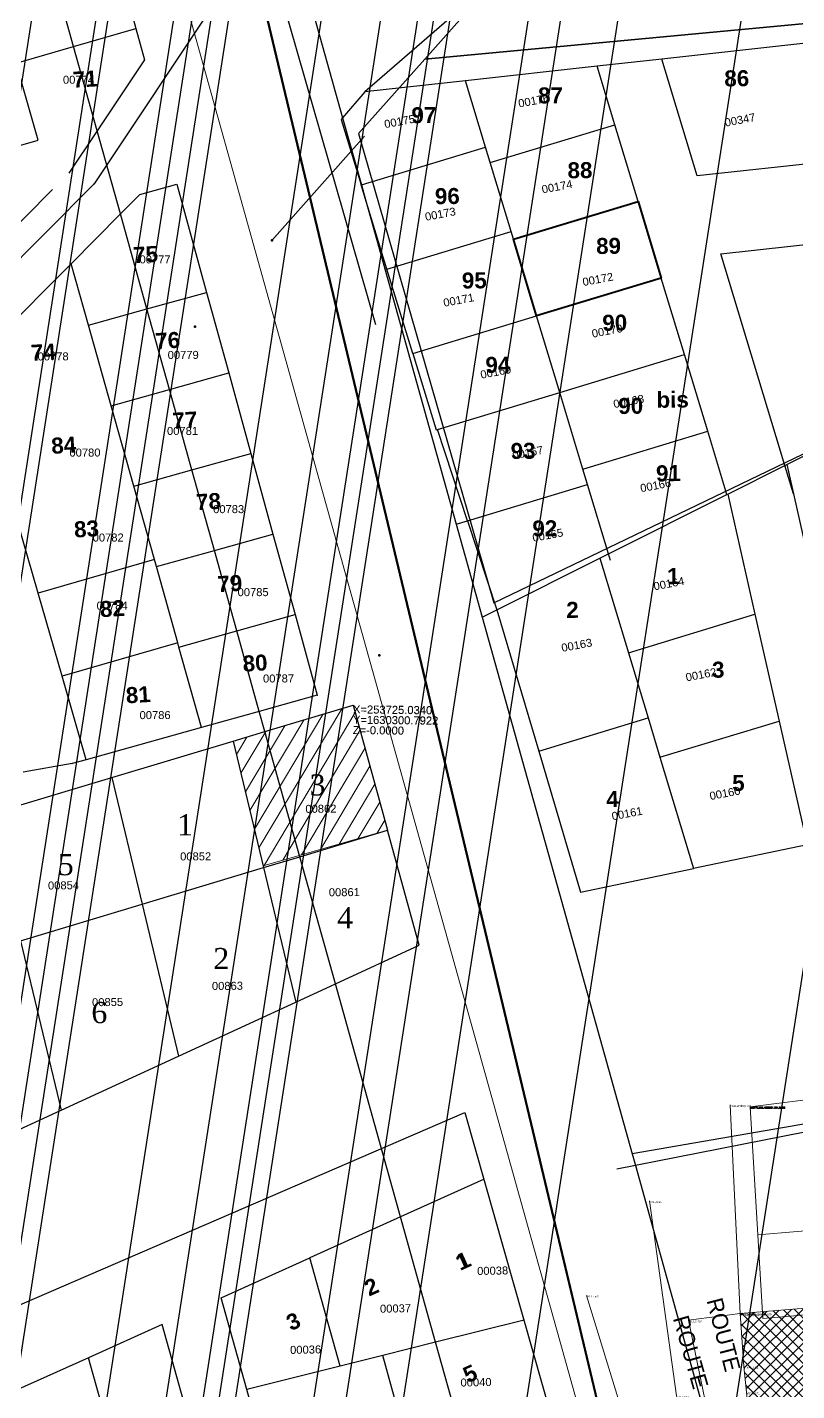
# Model space of a CAD drawing. Header units: metres. Extents: x 0 to 1324930, y 0 to 1631912.
# Drawn here: x 253684.3 to 253780.5, y 1630215.2 to 1630385.5 of the extents above; entities that cross this region are included whole.
import ezdxf
from ezdxf.enums import TextEntityAlignment as Align

# ---------------------------------------------------------------- set-up
doc = ezdxf.new("R2010")
doc.units = ezdxf.units.M
doc.header["$MEASUREMENT"] = 0
for name, color, linetype in [('A_revoir_geometrie_aberrante', 7, 'Continuous'), ('A_revoir_niveau_0', 7, 'Continuous'), ('limites_parcelles', 7, 'Continuous'), ('limites_sections', 7, 'Continuous'), ('limites_tf', 7, 'Continuous'), ('numero_lot', 7, 'Continuous'), ('numero_parcelle', 7, 'Continuous'), ('toponymie', 7, 'Continuous')]:
    doc.layers.add(name, color=color, linetype=linetype)
for name, color, linetype, lineweight in [('CABA', 7, 'Continuous', 0), ('etats des lieux', 30, 'Continuous', 0), ('Numérotation', 7, 'Continuous', 0)]:
    doc.layers.add(name, color=color, linetype=linetype, lineweight=lineweight)
doc.layers.add('Lignes HT Vectorisées', color=6, linetype='Continuous', lineweight=0, true_color=0xff00ff)
doc.styles.get("Standard").update_dxf_attribs({"font": 'txt.shx'})
doc.styles.add('Style-Arial', font='arial.ttf')
doc.styles.add('Style-FANCY', font='times.ttf')
doc.styles.add('style1', font='')
doc.styles.get('style1').set_extended_font_data('Times New Roman', bold=True)
pattern_1 = [(59.22774, (66201.763352, 31755.80111), (-1.440894756474087, 0.8580004177047245), [])]

# ---------------------------------------------------------------- blocks, each defined once
blk = doc.blocks.new('*U127')
at = {"linetype": 'Continuous', "lineweight": 0}
h = blk.add_hatch(dxfattribs=at)
h.set_pattern_fill('CROSSHATCH', style=0, pattern_type=2)
h.set_pattern_definition([(45, (-0.138448, 1.408666), (-0.7071067811865475, 0.7071067811865476), []), (315, (-0.138448, 1.408666), (0.7071067811865475, 0.7071067811865476), [])])
h.paths.add_polyline_path([(7.272750000003724, 4.645499999867752), (7.002449999999952, 7.201999999815597), (4.128449999989243, 7.107199999969452), (3.62445000000298, 10.63419999997131), (-4.699649999995016, 9.965799999888986), (-4.340549999993527, 6.179699999978764), (-5.222550000005867, 6.140699999872595), (-4.94484999999986, 3.356799999950453), (-4.263150000013411, -2.17229999997653), (3.533750000002328, -1.353800000157207), (3.675149999995483, -3.706400000024586), (8.11785000000964, -2.887700000079348), (7.533750000002326, 1.655299999983981), (4.385949999996228, 1.205799999879672), (4.06164999998873, 4.322999999858438)])
h = blk.add_hatch(dxfattribs=at)
h.set_pattern_fill('CROSSHATCH', style=0, pattern_type=2)
h.set_pattern_definition([(45, (-9.78757, 4.245264999999998), (-0.7071067811865475, 0.7071067811865476), []), (315, (-9.78757, 4.245264999999998), (0.7071067811865475, 0.7071067811865476), [])])
h.paths.add_polyline_path([(-14.15744999999879, -0.908700000029057), (-13.76704999999492, -4.564100000075995), (-12.13975000000209, -6.122500000055879), (-7.165349999995669, -5.615600000135599), (-7.290949999995062, -4.008900000015272), (-4.50635000001057, -3.702000000048428), (-5.149850000016158, 3.241399999940767), (-6.339850000018485, 2.889999999897554), (-6.821750000002793, 9.587099999887865), (-14.94395000001532, 8.955599999986587), (-14.50284999998985, 2.3125)])
at = {"color": 5, "linetype": 'Continuous', "lineweight": 0}
for p, q in [((-14.94395, 8.9556), (-16.19155, 35.0022)), ((8.11785, -2.8877), (24.30895, -0.342)), ((23.75275, -9.2649), (6.80845, -10.4705)), ((23.75275, -9.2649), (31.55585, -8.8792)), ((6.80845, -10.4705), (-7.81155, -13.726)), ((-7.81155, -13.726), (-3.93835, -34.7522))]:
    blk.add_line(p, q, dxfattribs=at)
at = {"color": 3, "linetype": 'Continuous', "lineweight": 0}
blk.add_line((-26.16905, -14.7565), (-34.17745, 11.1925), dxfattribs=at)
at = {"color": 7, "linetype": 'Continuous', "lineweight": 0}
for p, q in [((-4.69965, 9.9658), (3.62445, 10.6342)), ((6.58395, 10.8748), (3.62445, 10.6342)), ((-14.94395, 8.9556), (-21.42475, 8.1005)), ((-4.69965, 9.9658), (-6.82175, 9.5871)), ((-21.42475, 8.1005), (-18.16015, -7.5197)), ((7.27275, 4.6455), (4.06165, 4.323)), ((7.53375, 1.6553), (7.27275, 4.6455))]:
    blk.add_line(p, q, dxfattribs=at)
at = {"color": 3, "linetype": 'Continuous', "lineweight": 0, "flags": 128}
blk.add_lwpolyline([(-19.66435, -13.051), (-22.89315, -1.3571), (-26.28575, 22.9951)], dxfattribs=at)
at = {"color": 5, "linetype": 'Continuous', "lineweight": 0, "flags": 128}
blk.add_lwpolyline([(6.59985, 11.12), (6.09445, 17.3529), (23.94685, 19.7966)], dxfattribs=at)
at = {"color": 7, "linetype": 'Continuous', "lineweight": 0, "flags": 128}
for points in [[(7.27275, 4.6455), (7.00245, 7.202), (4.12845, 7.1072), (3.62445, 10.6342), (-4.69965, 9.9658), (-4.34055, 6.1797), (-5.22255, 6.1407), (-4.94485, 3.3568), (-4.26315, -2.1723), (3.53375, -1.3538), (3.67515, -3.7064), (8.11785, -2.8877), (7.53375, 1.6553), (4.38595, 1.2058), (4.06165, 4.323), (7.27275, 4.6455)], [(-14.15745, -0.9087), (-13.76705, -4.5641), (-12.13975, -6.1225), (-7.16535, -5.6156), (-7.29095, -4.0089), (-4.50635, -3.702), (-5.14985, 3.2414), (-6.33985, 2.89), (-6.82175, 9.5871), (-14.94395, 8.9556), (-14.50285, 2.3125), (-14.15745, -0.9087)]]:
    blk.add_lwpolyline(points, close=True, dxfattribs=at)
for points in [[(3.62445, 10.6342), (4.12845, 7.1072), (7.00245, 7.202)], [(7.53375, 1.6553), (7.27275, 4.6455), (7.00245, 7.202), (6.58395, 10.8748)], [(-6.82175, 9.5871), (-14.94395, 8.9556), (-14.50285, 2.3125), (-14.15745, -0.9087)], [(-14.15745, -0.9087), (-13.76705, -4.5641), (-12.13975, -6.1225), (-7.16535, -5.6156), (-7.29095, -4.0089), (-4.50635, -3.702), (-5.14985, 3.2414), (-6.33985, 2.89), (-6.82175, 9.5871)], [(-4.69965, 9.9658), (-4.34055, 6.1797), (-5.22255, 6.1407), (-4.94485, 3.3568), (-4.26315, -2.1723), (3.53375, -1.3538), (3.67515, -3.7064), (8.11785, -2.8877), (7.53375, 1.6553)], [(7.53375, 1.6553), (4.38595, 1.2058), (4.06165, 4.323), (7.27275, 4.6455)], [(4.06165, 4.323), (4.38595, 1.2058), (7.53375, 1.6553)], [(-18.16015, -7.5197), (-3.70635, -6.1322), (-4.50635, -3.702)]]:
    blk.add_lwpolyline(points, dxfattribs=at)
at = {"color": 7, "linetype": 'Continuous', "lineweight": 0, "style": 'Style-Arial'}
for s, p in [('FALL2mitoyen31', (-16.19155, 35.0022)), ('FALLrue1', (-26.28575, 22.9951)), ('FALL2mitoyen19', (23.94685, 19.7966)), ('FALL2mitoyen18', (6.09445, 17.3529)), ('FALLrue5', (-34.17745, 11.1925)), ('FALL2P15', (3.62445, 10.6342)), ('FALL2P16', (6.58395, 10.8748)), ('FALL2mitoyen17', (6.59985, 11.12)), ('FALL2mitoyen29', (-15.01415, 8.9245)), ('M.FALLP10', (-14.94395, 8.9556)), ('FALL2mitoyen30', (-13.67335, 8.953)), ('M.FALLP9', (-6.82175, 9.5871)), ('FALL2P1', (-4.69965, 9.9658)), ('FALL2P28', (-21.42475, 8.1005)), ('FALL2P14', (4.12845, 7.1072)), ('FALL2P13', (7.00245, 7.202)), ('FALL2P3', (-5.22255, 6.1407)), ('FALL2P2', (-4.34055, 6.1797)), ('FALL2P11', (4.06165, 4.323)), ('FALL2P12', (7.27275, 4.6455)), ('M.FALLP11', (-14.50285, 2.3125)), ('M.FALLP8', (-6.33985, 2.89)), ('M.FALLP7', (-5.14985, 3.2414)), ('FALL2P4', (-4.94485, 3.3568)), ('FALL2P10', (4.38595, 1.2058)), ('FALL2P9', (7.53375, 1.6553)), ('FALLrue2', (-22.89315, -1.3571)), ('M.FALLP1', (-14.15745, -0.9087)), ('FALL2P6', (3.53375, -1.3538)), ('FALL2mitoyen20', (24.30895, -0.342)), ('FALL2P5', (-4.26315, -2.1723)), ('FALL2P8', (8.11785, -2.8877)), ('M.FALLP2', (-13.76705, -4.5641)), ('M.FALLP5', (-7.29095, -4.0089)), ('M.FALLP6', (-4.50635, -3.702)), ('FALL2P7', (3.67515, -3.7064)), ('M.FALLP3', (-12.13975, -6.1225)), ('M.FALLP4', (-7.16535, -5.6156)), ('FALL2mitoyen24', (-3.70635, -6.1322)), ('FALL2mitoyen27', (-18.16015, -7.5197)), ('FALL2mitoyen21', (23.75275, -9.2649)), ('FALL2mitoyen22', (31.55585, -8.8792)), ('FALL2mitoyen23', (6.80845, -10.4705)), ('FALLrue3', (-19.66435, -13.051)), ('FALLrue4', (-26.16905, -14.7565)), ('FALL2mitoyen25', (-7.81155, -13.726)), ('FALL2mitoyen26', (-3.93835, -34.7522))]:
    blk.add_text(s, height=0.25, dxfattribs=at).set_placement(p, align=Align.TOP_LEFT)

msp = doc.modelspace()

# ---------------------------------------------------------------- hatches: boundary and pattern name
at = {"layer": 'A_revoir_niveau_0', "lineweight": 13, "ltscale": 40}
h = msp.add_hatch(dxfattribs=at)
h.set_pattern_fill('ANSI31', color=253, style=0, pattern_type=2)
h.set_pattern_definition(pattern_1)
h.paths.add_polyline_path([(253713.7925031327, 1630280.755981743), (253729.3354596427, 1630285.172802235), (253725.0339915589, 1630300.79218178), (253710.0557333377, 1630296.313252381)])
h = msp.add_hatch(dxfattribs=at)
h.set_pattern_fill('ANSI31', color=252, style=0, pattern_type=2)
h.set_pattern_definition(pattern_1)
h.paths.add_polyline_path([(253713.7925031327, 1630280.755981743), (253729.3354596427, 1630285.172802235), (253725.0339915589, 1630300.79218178), (253710.0557333377, 1630296.313252381)])
h = msp.add_hatch(dxfattribs=at)
h.set_pattern_fill('ANSI31', color=252, style=0, pattern_type=2)
h.set_pattern_definition(pattern_1)
h.paths.add_polyline_path([(253713.7925031327, 1630280.755981743), (253729.3354596427, 1630285.172802235), (253725.0339915589, 1630300.79218178), (253710.0557333377, 1630296.313252381)])

# ---------------------------------------------------------------- linework, layer by layer
at = {"layer": 'A_revoir_geometrie_aberrante'}
for p in [(253818.619863, 1630923.387489), (253783.360228, 1630905.736215), (253774.25578, 1630899.933664), (253836.716257, 1630891.342581), (253814.743377, 1630885.179087), (253827.949618, 1630881.202308), (253782.481281, 1630855.738057), (253817.743114, 1630841.650672), (253797.244464, 1630828.582386), (253772.916209, 1630823.758769), (253832.158235, 1630762.917254), (253758.560787, 1630716.320002), (253733.98882, 1630702.581229), (253767.090522, 1630682.503953), (253842.952575, 1630663.938938), (253736.02348, 1630663.797198), (253774.845997, 1630654.884484)]:
    msp.add_line(p, (0, 0), dxfattribs=at)
at = {"layer": 'A_revoir_niveau_0', "color": 4, "linetype": 'Continuous'}
for p, q in [((253708.132307, 1630389.175684), (253692.638386, 1630365.955137)), ((253692.638386, 1630365.955137), (253651.490096, 1630324.512879))]:
    msp.add_line(p, q, dxfattribs=at)
at = {"layer": 'A_revoir_niveau_0', "color": 7, "lineweight": 0, "ltscale": 40}
msp.add_line((253729.33546, 1630285.172802), (253725.033992, 1630300.792182), dxfattribs=at)
at = {"layer": 'A_revoir_niveau_0', "linetype": 'Continuous'}
msp.add_point((253692.638386, 1630365.955137), dxfattribs=at)
at = {"layer": 'A_revoir_niveau_0', "color": 253, "lineweight": 13, "ltscale": 40}
msp.add_3dface([(253710.055733, 1630296.313252), (253725.033992, 1630300.792182), (253729.33546, 1630285.172802), (253713.792503, 1630280.755982)], dxfattribs=at)
at = {"layer": 'A_revoir_niveau_0', "lineweight": 13, "ltscale": 40}
msp.add_3dface([(253710.055733, 1630296.313252), (253725.033992, 1630300.792182), (253729.33546, 1630285.172802), (253713.792503, 1630280.755982)], dxfattribs=at)
msp.add_3dface([(253710.055733, 1630296.313252), (253725.033992, 1630300.792182), (253729.33546, 1630285.172802), (253713.792503, 1630280.755982)], dxfattribs=at)
at = {"layer": 'CABA', "color": 30, "linetype": 'Continuous', "lineweight": 0}
msp.add_line((253714.876016, 1630358.878421), (253726.473128, 1630371.916669), dxfattribs=at)
at = {"layer": 'CABA', "color": 30, "linetype": 'Continuous', "lineweight": 53}
msp.add_point((253714.876016, 1630358.878421), dxfattribs=at)
msp.add_point((253714.876016, 1630358.878421), dxfattribs=at)
at = {"layer": 'CABA', "color": 6, "linetype": 'Continuous', "lineweight": 53}
for p in [(253705.277008, 1630348.08298), (253728.309126, 1630307.049623)]:
    msp.add_point(p, dxfattribs=at)
at = {"layer": 'CABA', "color": 5, "linetype": 'Continuous', "lineweight": 53}
for p in [(253705.277008, 1630348.08298), (253728.309126, 1630307.049623)]:
    msp.add_point(p, dxfattribs=at)
at = {"layer": 'etats des lieux', "color": 2, "lineweight": 13, "flags": 128}
for points in [[(253795.499529, 1630236.31907), (253775.645119, 1630234.639277), (253774.685823, 1630250.627105), (253790.230053, 1630252.575596), (253793.688937, 1630253.741491), (253795.499529, 1630236.31907)], [(253795.891827, 1630232.544687), (253796.638624, 1630225.900517), (253784.530779, 1630224.870922), (253776.273316, 1630224.168825), (253775.645119, 1630234.639277), (253795.499529, 1630236.31907), (253795.891827, 1630232.544687)]]:
    msp.add_lwpolyline(points, close=True, dxfattribs=at)
at = {"layer": 'Lignes HT Vectorisées', "color": 5, "flags": 128}
msp.add_lwpolyline([(253756.669149, 1629670.287472), (253861.621399, 1629827.964829), (253775.882942, 1630131.985118), (253683.847384, 1630461.074745), (253586.374624, 1630811.106198), (253617.63126, 1631056.920646), (253648.501603, 1631303.479896), (253822.386232, 1631416.29853), (253967.163614, 1631512.857485)], dxfattribs=at)
at = {"layer": 'limites_parcelles'}
for p, q in [((253691.965779, 1630473.057815), (253727.820167, 1630348.363656)), ((253698.295348, 1630465.106707), (253723.71930019814, 1630374.1988108174)), ((253929.238175, 1630399.767687), (253763.6512452191, 1630381.5307395642)), ((253695.236683, 1630394.994227), (253697.886642, 1630385.350842)), ((253746.434019, 1630394.712654), (253726.50722233334, 1630377.4398756668)), ((253690.08010683945, 1630383.0953130408), (253687.38668077922, 1630392.7261390265)), ((253690.08010683945, 1630383.0953130408), (253697.886642, 1630385.350842)), ((253697.886642, 1630385.350842), (253698.957459, 1630381.454067)), ((253682.89469484746, 1630381.0192441447), (253690.08010683945, 1630383.0953130408)), ((253693.02542502957, 1630372.5638017508), (253690.08010683945, 1630383.0953130408)), ((253685.670435, 1630371.412223), (253682.89469484746, 1630381.0192441447)), ((253698.957459, 1630381.454067), (253693.02542502957, 1630372.5638017508)), ((253755.55984243043, 1630380.639591407), (253739.08124803437, 1630378.8247183356)), ((253763.6512452191, 1630381.5307395642), (253755.55984243043, 1630380.639591407)), ((253757.7759179912, 1630373.323249021), (253755.55984243043, 1630380.639591407)), ((253768.076301, 1630366.921989), (253763.6512452191, 1630381.5307395642)), ((253897.34236600003, 1630381.158339), (253768.076301, 1630366.921989)), ((253739.08124803437, 1630378.8247183356), (253726.50722233334, 1630377.4398756668)), ((253741.5986174774, 1630370.5137043793), (253739.08124803437, 1630378.8247183356)), ((253726.50722233334, 1630377.4398756668), (253723.71930019814, 1630374.1988108174)), ((253723.71930019814, 1630374.1988108174), (253723.524837, 1630373.97274)), ((253723.524837, 1630373.97274), (253726.034342, 1630365.799295)), ((253723.71930019814, 1630374.1988108174), (253726.0657115024, 1630365.8087968028)), ((253742.1785417024, 1630368.5991032703), (253757.7759179912, 1630373.323249021)), ((253760.67594497913, 1630363.7488505899), (253757.7759179912, 1630373.323249021)), ((253693.02542502957, 1630372.5638017508), (253689.491447, 1630367.267473)), ((253695.9308900413, 1630362.174792619), (253693.02542502957, 1630372.5638017508)), ((253670.731486, 1630367.095938), (253685.670435, 1630371.412223)), ((253726.0657115024, 1630365.8087968028), (253741.5986174774, 1630370.5137043793)), ((253742.1785417024, 1630368.5991032703), (253741.5986174774, 1630370.5137043793)), ((253742.178521, 1630368.599097), (253742.1785417024, 1630368.5991032703)), ((253744.78877901795, 1630359.9814890309), (253742.1785417024, 1630368.5991032703)), ((253687.45930799996, 1630365.2208160001), (253676.995691, 1630354.682445)), ((253698.35644, 1630364.617671), (253703.003067, 1630365.894543)), ((253703.003067, 1630365.894543), (253706.715318, 1630352.385403)), ((253726.034342, 1630365.799295), (253726.0657115024, 1630365.8087968028)), ((253726.41613240374, 1630364.5558040866), (253726.034342, 1630365.799295)), ((253726.0657115024, 1630365.8087968028), (253726.41613240374, 1630364.5558040866)), ((253695.9308900413, 1630362.174792619), (253698.35644, 1630364.617671)), ((253726.41613240374, 1630364.5558040866), (253737.92356638456, 1630323.4089121516)), ((253729.264357, 1630355.279151), (253726.41613240374, 1630364.5558040866)), ((253745.07858337893, 1630359.0247092878), (253760.67594497913, 1630363.7488505899)), ((253763.57597177374, 1630354.174452797), (253760.67594497913, 1630363.7488505899)), ((253689.76616, 1630355.9660210002), (253695.9308900413, 1630362.174792619)), ((253699.25039457486, 1630350.3053112198), (253695.9308900413, 1630362.174792619)), ((253729.264357, 1630355.279151), (253744.78877901795, 1630359.9814890309)), ((253745.07858337893, 1630359.0247092878), (253744.78877901795, 1630359.9814890309)), ((253747.97862486212, 1630349.4503159435), (253745.07858337893, 1630359.0247092878)), ((253771.026459, 1630357.181147), (253785.656762, 1630358.792395)), ((253779.02694544013, 1630330.7683115073), (253771.026459, 1630357.181147)), ((253677.355067, 1630343.466261), (253689.76616, 1630355.9660210002)), ((253691.936118, 1630348.267197), (253689.76616, 1630355.9660210002)), ((253732.494052, 1630344.760048), (253729.264357, 1630355.279151)), ((253747.97862486212, 1630349.4503159435), (253763.57597177374, 1630354.174452797)), ((253766.47599884577, 1630344.6000540883), (253763.57597177374, 1630354.174452797)), ((253699.25039457486, 1630350.3053112198), (253706.715318, 1630352.385403)), ((253706.715318, 1630352.385403), (253709.481656, 1630342.318508)), ((253691.936118, 1630348.267197), (253699.25039457486, 1630350.3053112198)), ((253702.06222927716, 1630340.2510939839), (253699.25039457486, 1630350.3053112198)), ((253732.494052, 1630344.760048), (253747.978526, 1630349.450286)), ((253747.978526, 1630349.450286), (253747.97862486212, 1630349.4503159435)), ((253750.878765631, 1630339.8755948108), (253747.97862486212, 1630349.4503159435)), ((253694.768355, 1630338.218665), (253691.936118, 1630348.267197)), ((253732.494052, 1630344.760048), (253735.43052213863, 1630335.1959779263)), ((253750.878765631, 1630339.8755948108), (253766.47599884577, 1630344.6000540883)), ((253769.37602555627, 1630335.025656573), (253766.47599884577, 1630344.6000540883)), ((253685.639382, 1630314.793697), (253677.355067, 1630343.466261)), ((253702.06222927716, 1630340.2510939839), (253709.481656, 1630342.318508)), ((253709.481656, 1630342.318508), (253712.247994, 1630332.251613)), ((253694.768355, 1630338.218665), (253702.06222927716, 1630340.2510939839)), ((253704.87406397963, 1630330.196876747), (253702.06222927716, 1630340.2510939839)), ((253735.58530119783, 1630335.2428639494), (253750.878035, 1630339.8753735)), ((253750.878035, 1630339.8753735), (253750.878765631, 1630339.8755948108)), ((253753.77870802185, 1630330.3015286166), (253750.878765631, 1630339.8755948108)), ((253697.600592, 1630328.170133), (253694.768355, 1630338.218665)), ((253735.43052213863, 1630335.1959779263), (253735.58530119783, 1630335.2428639494)), ((253739.3457535817, 1630323.839691776), (253735.58530119783, 1630335.2428639494)), ((253753.77870802185, 1630330.3015286166), (253769.37602555627, 1630335.025656573)), ((253771.76663205528, 1630327.133102742), (253769.37602555627, 1630335.025656573)), ((253779.27381353866, 1630330.8919173393), (253788.355587, 1630335.439124)), ((253704.87406397963, 1630330.196876747), (253712.247994, 1630332.251613)), ((253712.247994, 1630332.251613), (253715.014331, 1630322.184718)), ((253771.8756533119, 1630327.1876892326), (253779.02694544013, 1630330.7683115073)), ((253779.02694544013, 1630330.7683115073), (253779.27381353866, 1630330.8919173393)), ((253780.10412908034, 1630327.2120934576), (253779.02694544013, 1630330.7683115073)), ((253779.27381353866, 1630330.8919173393), (253780.10412908034, 1630327.2120934576)), ((253697.600592, 1630328.170133), (253704.87406397963, 1630330.196876747)), ((253707.68589864628, 1630320.1426596385), (253704.87406397963, 1630330.196876747)), ((253754.35858897973, 1630328.3870703524), (253753.77870802185, 1630330.3015286166)), ((253700.186183, 1630318.99668), (253697.600592, 1630328.170133)), ((253739.3457535817, 1630323.839691776), (253754.35858897973, 1630328.3870703524)), ((253756.98080717673, 1630319.7299016195), (253754.35858897973, 1630328.3870703524)), ((253780.10412908034, 1630327.2120934576), (253782.44019625185, 1630316.8590224439)), ((253756.98080717673, 1630319.7299016195), (253771.76663205528, 1630327.133102742)), ((253771.76663205528, 1630327.133102742), (253771.8756533119, 1630327.1876892326)), ((253771.8756533119, 1630327.1876892326), (253775.27674257947, 1630312.1609984029)), ((253737.92356638456, 1630323.4089121516), (253739.3457535817, 1630323.839691776)), ((253739.3457535817, 1630323.839691776), (253743.00813049998, 1630312.7339235)), ((253707.68589864628, 1630320.1426596385), (253715.014331, 1630322.184718)), ((253715.014331, 1630322.184718), (253717.780669, 1630312.117823)), ((253737.92356638456, 1630323.4089121516), (253741.1668626523, 1630311.8119252594)), ((253700.186183, 1630318.99668), (253685.639382, 1630314.793697)), ((253700.432829, 1630318.121601), (253700.186183, 1630318.99668)), ((253700.432829, 1630318.121601), (253707.68589864628, 1630320.1426596385)), ((253710.49773334892, 1630310.0884424013), (253707.68589864628, 1630320.1426596385)), ((253743.00815199094, 1630312.7338511858), (253755.88575532235, 1630319.181613703)), ((253755.88575532235, 1630319.181613703), (253756.98080717673, 1630319.7299016195)), ((253755.88575532235, 1630319.181613703), (253759.46404180987, 1630307.3311677864)), ((253757.240736, 1630318.871755), (253756.98080717673, 1630319.7299016195)), ((253703.116133, 1630308.60147), (253700.432829, 1630318.121601)), ((253688.637188, 1630304.418093), (253685.639382, 1630314.793697)), ((253710.49773334892, 1630310.0884424013), (253717.780669, 1630312.117823)), ((253717.780669, 1630312.117823), (253720.547301, 1630302.049857)), ((253741.1668626523, 1630311.8119252594), (253743.00815199094, 1630312.7338511858)), ((253743.00813049998, 1630312.7339235), (253743.00815199094, 1630312.7338511858)), ((253743.00815199094, 1630312.7338511858), (253748.26275574995, 1630295.052811472)), ((253759.46404180987, 1630307.3311677864), (253775.27674257947, 1630312.1609984029)), ((253775.27674257947, 1630312.1609984029), (253778.29554966933, 1630298.8231954193)), ((253741.1668626523, 1630311.8119252594), (253759.92110627046, 1630244.7527670867)), ((253703.116133, 1630308.60147), (253688.637188, 1630304.418093)), ((253703.265066, 1630308.073069), (253703.116133, 1630308.60147)), ((253703.265066, 1630308.073069), (253710.49773334892, 1630310.0884424013)), ((253713.30976180878, 1630300.0335323506), (253710.49773334892, 1630310.0884424013)), ((253706.097393, 1630298.02422), (253703.265066, 1630308.073069)), ((253759.46404180987, 1630307.3311677864), (253761.916334175, 1630299.2097504134)), ((253691.647665, 1630293.998633), (253688.637188, 1630304.418093)), ((253720.547301, 1630302.049857), (253713.30976180878, 1630300.0335323506)), ((253713.30976180878, 1630300.0335323506), (253706.097393, 1630298.02422)), ((253714.01877844028, 1630297.498316738), (253713.30976180878, 1630300.0335323506)), ((253714.01877844028, 1630297.498316738), (253725.033992, 1630300.792182)), ((253725.033992, 1630300.792182), (253729.33546, 1630285.172802)), ((253748.26275574995, 1630295.052811472), (253761.916334175, 1630299.2097504134)), ((253761.916334175, 1630299.2097504134), (253763.399936, 1630294.296409)), ((253763.399936, 1630294.296409), (253778.29554966933, 1630298.8231954193)), ((253778.29554966933, 1630298.8231954193), (253781.79367389425, 1630283.3676440767)), ((253706.097393, 1630298.02422), (253691.647665, 1630293.998633)), ((253710.055733, 1630296.313252), (253714.01877844028, 1630297.498316738)), ((253718.3866325227, 1630281.8802742679), (253714.01877844028, 1630297.498316738)), ((253694.856868, 1630291.768355), (253710.055733, 1630296.313252)), ((253710.055733, 1630296.313252), (253713.8501312388, 1630280.516059121)), ((253748.26275574995, 1630295.052811472), (253753.489805, 1630277.464489)), ((253689.902094, 1630293.51233), (253683.774267, 1630292.427902)), ((253691.647665, 1630293.998633), (253689.902094, 1630293.51233)), ((253763.399936, 1630294.296409), (253767.6077221694, 1630280.4089717744)), ((253679.658002, 1630287.223458), (253694.856868, 1630291.768355)), ((253694.856868, 1630291.768355), (253698.65702321063, 1630275.9471927627)), ((253718.3866325227, 1630281.8802742679), (253729.33546, 1630285.172802)), ((253733.28986, 1630270.813687), (253729.33546, 1630285.172802)), ((253781.79367389425, 1630283.3676440767), (253767.6077221694, 1630280.4089717744)), ((253713.8501312388, 1630280.516059121), (253718.3866325227, 1630281.8802742679)), ((253722.82865744564, 1630265.9970207086), (253718.3866325227, 1630281.8802742679)), ((253698.65702321063, 1630275.9471927627), (253713.8501312388, 1630280.516059121)), ((253713.8501312388, 1630280.516059121), (253717.884332, 1630263.720498)), ((253753.489805, 1630277.464489), (253767.6077221694, 1630280.4089717744)), ((253683.46391478143, 1630271.378326284), (253698.65702321063, 1630275.9471927627)), ((253698.65702321063, 1630275.9471927627), (253703.216021, 1630256.966746)), ((253683.46391478143, 1630271.378326284), (253688.54771, 1630250.212995)), ((253722.82865744564, 1630265.9970207086), (253733.28986, 1630270.813687)), ((253717.884332, 1630263.720498), (253722.82865744564, 1630265.9970207086)), ((253730.97242421805, 1630236.877527951), (253722.82865744564, 1630265.9970207086)), ((253703.216021, 1630256.966746), (253717.884332, 1630263.720498)), ((253688.54771, 1630250.212995), (253703.216021, 1630256.966746)), ((253804.75660989684, 1630252.4883634134), (253759.92110627046, 1630244.7527670867)), ((253801.41976, 1630251.409119), (253760.33051393606, 1630243.2888566267)), ((253673.879398, 1630243.459244), (253688.54771, 1630250.212995)), ((253759.92110627046, 1630244.7527670867), (253760.33051393606, 1630243.2888566267)), ((253760.33051393606, 1630243.2888566267), (253758.018612, 1630242.831967)), ((253760.33051393606, 1630243.2888566267), (253790.324263, 1630136.040833)), ((253741.410038, 1630241.583934), (253730.97242421805, 1630236.877527951)), ((253730.97242421805, 1630236.877527951), (253719.62555310634, 1630231.7611302808)), ((253735.3514423504, 1630221.219566426), (253730.97242421805, 1630236.877527951)), ((253708.55838499998, 1630226.770853), (253719.62555310634, 1630231.7611302808)), ((253723.4046759495, 1630218.2327524999), (253719.62555310634, 1630231.7611302808)), ((253711.75710829938, 1630215.3207413252), (253708.55838499998, 1630226.770853)), ((253701.171324, 1630223.440981), (253691.95030269658, 1630219.2830851767)), ((253706.74837079813, 1630203.4934977472), (253701.171324, 1630223.440981)), ((253746.427595, 1630223.988718), (253735.3514423504, 1630221.219566426)), ((253735.3514423504, 1630221.219566426), (253728.7425872612, 1630219.567284984)), ((253738.0458984579, 1630211.5850573224), (253735.3514423504, 1630221.219566426)), ((253691.95030269658, 1630219.2830851767), (253682.72928025515, 1630215.12518884)), ((253697.1167208214, 1630200.805164271), (253691.95030269658, 1630219.2830851767)), ((253723.4046759495, 1630218.2327524999), (253711.75710829938, 1630215.3207413252)), ((253728.7425872612, 1630219.567284984), (253723.4046759495, 1630218.2327524999)), ((253731.43379919347, 1630209.9317642825), (253728.7425872612, 1630219.567284984)), ((253711.75710829938, 1630215.3207413252), (253711.757099, 1630215.320739)), ((253714.44900333643, 1630205.684866038), (253711.75710829938, 1630215.3207413252))]:
    msp.add_line(p, q, dxfattribs=at)
at = {"layer": 'limites_sections', "color": 112, "linetype": 'Continuous', "lineweight": 40, "flags": 128}
for points in [[(253571.047075, 1630723.599568), (253600.186297, 1630706.548526), (253621.817231, 1630711.994443), (253628.041124, 1630687.554872), (253678.208666, 1630517.218459), (253711.262634, 1630399.425895), (253749.054407, 1630241.188111), (253786.719032, 1630083.077529), (253667.019158, 1630061.048467), (253520.677582, 1630008.003458), (253349.874626, 1629905.007271), (253370.894891, 1630071.745612), (253278.664905, 1630062.128606), (253271.082561, 1630189.80614), (253238.792095, 1630544.179111), (253486.322083, 1630710.425653), (253532.904976, 1630728.2652), (253571.047075, 1630723.599568)], [(254348.370927, 1630391.951882), (254309.9852, 1630253.9323), (254287.3632, 1630130.504), (254273.8695, 1629992.7881), (254275.334915, 1629929.186521), (254144.350912, 1629962.854533), (254129.310226, 1629944.470728), (254024.768125, 1629997.357132), (253955.511127, 1630039.119672), (253907.405394, 1630046.336207), (253799.369555, 1630038.162516), (253786.496556, 1630083.300126), (253767.950249, 1630162.069178), (253749.054441, 1630241.188133), (253711.262624, 1630399.425942), (253774.754402, 1630423.155021), (253793.178897, 1630438.29059), (253808.243015, 1630442.914881), (253853.186893, 1630453.726815), (253859.148201, 1630539.484772), (253942.172035, 1630521.14592), (254040.038076, 1630496.898217), (254237.72828, 1630442.844843), (254348.370927, 1630391.951882)]]:
    msp.add_lwpolyline(points, close=True, dxfattribs=at)
at = {"layer": 'limites_tf', "color": 5, "linetype": 'Continuous', "lineweight": 30}
for p, q in [((253576.029068, 1630179.537525), (253738.998037, 1630249.90369)), ((253738.998037, 1630249.90369), (253787.410828, 1630080.115932))]:
    msp.add_line(p, q, dxfattribs=at)
at = {"layer": 'limites_tf', "color": 5, "linetype": 'Continuous', "lineweight": 30, "flags": 128}
for points in [[(253742.616998, 1630313.578459), (253804.489983, 1630343.310326), (254052.748228, 1630367.915664), (254077.495119, 1630355.638384), (254077.616337, 1630415.578329), (254091.990638, 1630476.368054), (254028.35108, 1630468.092257), (253955.19092, 1630462.500024), (253931.402893, 1630460.263835), (253936.98245, 1630400.533803), (253734.00422, 1630381.528942), (253725.718723, 1630372.210818), (253742.616998, 1630313.578459)], [(253931.402893, 1630460.263835), (253809.541927, 1630448.853179), (253757.788687, 1630408.295296), (253734.00422, 1630381.528942), (253936.98245, 1630400.533803), (253931.402893, 1630460.263835)]]:
    msp.add_lwpolyline(points, close=True, dxfattribs=at)
at = {"layer": 'numero_lot', "color": 7, "linetype": 'Continuous', "lineweight": 0}
for p in [(253720.546989, 1630302.05099), (253689.902094, 1630293.51233)]:
    msp.add_point(p, dxfattribs=at)
at = {"layer": 'Numérotation', "color": 5, "lineweight": 40, "flags": 128}
msp.add_lwpolyline([(253745.078583, 1630359.02471), (253760.675945, 1630363.748851), (253763.575972, 1630354.174452), (253747.978625, 1630349.450316), (253745.078583, 1630359.02471)], dxfattribs=at)

# ---------------------------------------------------------------- block references
at = {"layer": 'A_revoir_niveau_0', "color": 7, "linetype": 'Continuous', "lineweight": 0}
msp.add_blockref('*U127', (253788.38515, 1630215.8697), dxfattribs=at)

# ---------------------------------------------------------------- texts
at = {"layer": 'CABA', "color": 3, "linetype": 'Continuous', "lineweight": 13, "char_height": 1.999998, "attachment_point": 8, "line_spacing_factor": 0.806439, "style": 'Style-FANCY'}
for insert, rotation in [((253773.951743, 1630208.093382), 284.52491148773987), ((253770.178069, 1630205.979001), 285.914938305388)]:
    msp.add_mtext('\\FFANCY;ROUTE          DE            RADIO', dxfattribs=dict(at, insert=insert, rotation=rotation))
at = {"layer": 'etats des lieux', "color": 2, "lineweight": 13}
msp.add_text('253773.209,1630251.261,0.000', height=0.199999, dxfattribs=at).set_placement((253774.685823, 1630250.627105), align=Align.TOP_LEFT)
at = {"layer": 'limites_tf', "color": 5, "linetype": 'Continuous', "lineweight": 30, "insert": (253725.033992, 1630300.792182), "char_height": 1, "attachment_point": 1, "rotation": 359.1981193359278, "line_spacing_factor": 0.776524, "style": 'Style-Arial'}
msp.add_mtext('X=253725.0340^JY=1630300.7922^JZ=-0.0000', dxfattribs=at)
at = {"layer": 'numero_lot', "color": 7, "linetype": 'Continuous', "lineweight": 0, "char_height": 2, "line_spacing_factor": 0.72, "style": 'style1'}
for s, insert, attachment_point, rotation in [('\\fArial|b1|i0|c00|p39;71', (253690.035883, 1630377.942915, 1e-06), 7, 3.441418892583175), ('\\fArial|b1|i0|c00|p39;75', (253697.596182, 1630355.997737), 7, 3.441418892583175), ('\\fArial|b1|i0|c00|p39;74', (253684.807121, 1630343.822572), 7, 3.441418892583175), ('\\fArial|b1|i0|c00|p39;76', (253700.354975, 1630345.260708), 7, 3.441418892583175), ('\\fArial|b1|i0|c00|p39;77', (253702.509794, 1630335.333751), 7, 3.441418892583175), ('\\fArial|b1|i0|c00|p39;84', (253687.356519, 1630332.168774), 7, 3.441418892583175), ('\\fArial|b1|i0|c00|p39;78', (253705.464994, 1630325.137979), 7, 3.441418892583175), ('\\fArial|b1|i0|c00|p39;83', (253690.209021, 1630321.708247), 7, 3.441418892583175), ('\\fArial|b1|i0|c00|p39;79', (253708.128502, 1630314.893962), 7, 3.441418892583175), ('\\fArial|b1|i0|c00|p39;82', (253693.440051, 1630311.758342), 7, 3.441418892583175), ('\\fArial|b1|i0|c00|p39;80', (253711.284223, 1630304.956431), 7, 3.441418892583175), ('\\fArial|b1|i0|c00|p39;81', (253696.684047, 1630301.000889), 7, 3.441418892583175), ('\\fArial|b1|i0|c00|p39;1', (253737.603053, 1630231.948416), 1, 24.271754869963708), ('\\fArial|b1|i0|c00|p39;1', (253737.725143, 1630232.003468), 1, 24.271754869963708), ('\\fArial|b1|i0|c00|p39;2', (253726.21292, 1630228.733848), 1, 24.271754869963708), ('\\fArial|b1|i0|c00|p39;2', (253726.21292, 1630228.733848), 1, 24.271754869963708), ('\\fArial|b1|i0|c00|p39;3', (253716.440272, 1630224.414076), 1, 24.271754869963708), ('\\fArial|b1|i0|c00|p39;3', (253716.440272, 1630224.414076), 1, 24.271754869963708), ('\\fArial|b1|i0|c00|p39;5', (253738.54487, 1630217.887289), 1, 24.271754869963708), ('\\fArial|b1|i0|c00|p39;5', (253738.54487, 1630217.887289), 1, 24.271754869963708)]:
    msp.add_mtext(s, dxfattribs=dict(at, insert=insert, attachment_point=attachment_point, rotation=rotation))
at = {"layer": 'numero_lot', "color": 7, "linetype": 'Continuous', "lineweight": 13, "char_height": 2, "attachment_point": 7, "rotation": 0.7341508458269301, "line_spacing_factor": 0.72, "style": 'style1'}
for s, insert in [('\\fArial|b1|i0|c00|p39;86', (253771.470327, 1630378.079138)), ('\\fArial|b1|i0|c00|p39;87', (253748.181498, 1630375.952854)), ('\\fArial|b1|i0|c00|p39;97', (253732.341712, 1630373.474807)), ('\\fArial|b1|i0|c00|p39;88', (253751.863053, 1630366.598562)), ('\\fArial|b1|i0|c00|p39;96', (253735.278607, 1630363.363619)), ('\\fArial|b1|i0|c00|p39;89', (253755.438843, 1630357.143869)), ('\\fArial|b1|i0|c00|p39;95', (253738.652161, 1630352.826821)), ('\\fArial|b1|i0|c00|p39;90', (253756.210107, 1630347.548189)), ('\\fArial|b1|i0|c00|p39;94', (253741.594062, 1630342.284493)), ('\\fArial|b1|i0|c00|p39;90', (253758.20817, 1630337.154843)), ('\\fArial|b1|i0|c00|p39;bis', (253762.987712, 1630337.930045)), ('\\fArial|b1|i0|c00|p39;93', (253744.754835, 1630331.528866)), ('\\fArial|b1|i0|c00|p39;91', (253762.928067, 1630328.738296)), ('\\fArial|b1|i0|c00|p39;92', (253747.470126, 1630321.847044)), ('\\fArial|b1|i0|c00|p39;1', (253764.303138, 1630315.917141)), ('\\fArial|b1|i0|c00|p39;2', (253751.702577, 1630311.705536)), ('\\fArial|b1|i0|c00|p39;3', (253769.934714, 1630304.201189)), ('\\fArial|b1|i0|c00|p39;5', (253772.45406, 1630290.051258)), ('\\fArial|b1|i0|c00|p39;4', (253756.70412, 1630288.063072))]:
    msp.add_mtext(s, dxfattribs=dict(at, insert=insert))
at = {"layer": 'numero_parcelle', "color": 5, "lineweight": 0, "style": 'Style-Arial'}
for s, rotation, p in [('00774', 0.13223, (253688.754557, 1630379.447066, -1.4e-05)), ('00176', 10.73413, (253745.605031, 1630376.453377)), ('00175', 10.73413, (253728.84675, 1630373.868598)), ('00347', 10.73413, (253771.412724, 1630374.066408)), ('00174', 10.73413, (253748.541157, 1630365.718077)), ('00173', 10.73413, (253733.946307, 1630362.299187)), ('00777', 0.13223, (253698.329803, 1630356.999327, -1.4e-05)), ('00172', 10.73413, (253753.640718, 1630354.148382)), ('00171', 10.73413, (253736.236716, 1630351.555613)), ('00170', 10.73413, (253754.799721, 1630347.699764)), ('00778', 0.13223, (253685.581345, 1630344.877154, -1.4e-05)), ('00779', 0.13223, (253701.850012, 1630345.062357, -1.4e-05)), ('00169', 10.73413, (253740.872671, 1630342.565763)), ('00168', 10.73413, (253757.495764, 1630338.900514)), ('00781', 0.13223, (253701.766538, 1630335.567166, -1.4e-05)), ('00780', 0.13223, (253689.566315, 1630332.861888, -1.4e-05)), ('00167', 10.73413, (253744.876711, 1630332.490523)), ('00166', 10.73413, (253760.859608, 1630328.386154)), ('00783', 0.13223, (253707.532026, 1630325.794744, -1.4e-05)), ('00782', 0.13223, (253692.467717, 1630322.247202, -1.4e-05)), ('00165', 10.73413, (253747.376838, 1630322.180553)), ('00785', 0.13223, (253710.590928, 1630315.422058, -1.4e-05)), ('00164', 10.73413, (253762.523622, 1630316.126345)), ('00784', 0.13223, (253692.956815, 1630313.736372, -1.4e-05)), ('00163', 10.73413, (253750.997326, 1630308.437605)), ('00162', 10.73413, (253766.544224, 1630304.758566)), ('00787', 0.13223, (253713.770898, 1630304.638832, -1.4e-05)), ('00786', 0.13223, (253698.332884, 1630300.067177, -1.4e-05)), ('00160', 10.73413, (253769.532796, 1630289.930229)), ('00862', 0.43413, (253719.066842, 1630288.355834, 2e-05)), ('00161', 10.73413, (253757.294535, 1630287.403368)), ('00852', 0.13223, (253703.405804, 1630282.410571, -1.4e-05)), ('00861', 0.43413, (253721.995015, 1630277.929794, 2e-05)), ('00863', 0.43413, (253707.37762, 1630266.223614, 2e-05)), ('00038', 1.13223, (253740.534804, 1630230.613573, 0.00127)), ('00037', 1.13223, (253728.388379, 1630225.897518, 0.00127)), ('00036', 1.13223, (253717.147141, 1630220.749102, 0.00127)), ('00040', 1.13223, (253738.456539, 1630216.673351, 0.00127))]:
    msp.add_text(s, height=1, rotation=rotation, dxfattribs=at).set_placement(p, align=Align.TOP_LEFT)
at = {"layer": 'numero_parcelle', "color": 5, "linetype": 'Continuous', "lineweight": 0, "style": 'Style-Arial'}
for s, p in [('00854', (253686.876757, 1630278.77285)), ('00855', (253692.384827, 1630264.187651))]:
    msp.add_text(s, height=1, rotation=0.73413, dxfattribs=at).set_placement(p, align=Align.TOP_LEFT)
at = {"layer": 'toponymie', "color": 7, "linetype": 'Continuous', "lineweight": 0, "style": 'Style-FANCY'}
for s, p in [('3', (253720.601696, 1630290.845443)), ('1', (253704.024654, 1630285.864847)), ('5', (253689.105316, 1630280.884251)), ('4', (253724.027618, 1630274.243457)), ('2', (253708.555712, 1630269.152181)), ('6', (253693.304833, 1630262.400707))]:
    msp.add_text(s, height=2.64, dxfattribs=at).set_placement(p, align=Align.MIDDLE_CENTER)
at = {"layer": 'toponymie', "color": 1, "linetype": 'Continuous', "lineweight": 30, "insert": (253725.033992, 1630300.792182), "char_height": 1, "attachment_point": 1, "rotation": 359.39809687312083, "line_spacing_factor": 0.776524, "style": 'Style-Arial'}
msp.add_mtext('X=253725.0340^JY=1630300.7922^JZ=-0.0000', dxfattribs=at)

doc.saveas('drawing.dxf')
